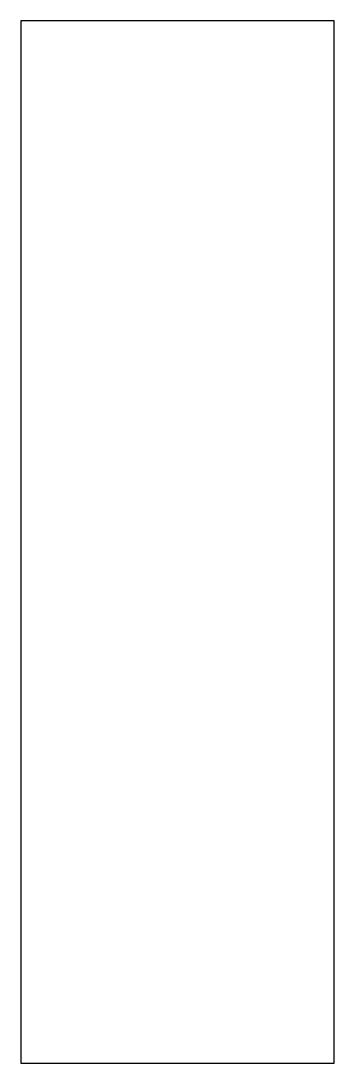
# Model space of a CAD drawing. Header units: millimetres. Extents: x -300 to 300, y -1000 to 1000.
import ezdxf

# ---------------------------------------------------------------- set-up
doc = ezdxf.new("R2010")
doc.units = ezdxf.units.MM

msp = doc.modelspace()

# ---------------------------------------------------------------- linework, layer by layer
msp.add_lwpolyline([(-300, -1000), (300, -1000), (300, 1000), (-300, 1000)], close=True)

doc.saveas('drawing.dxf')
